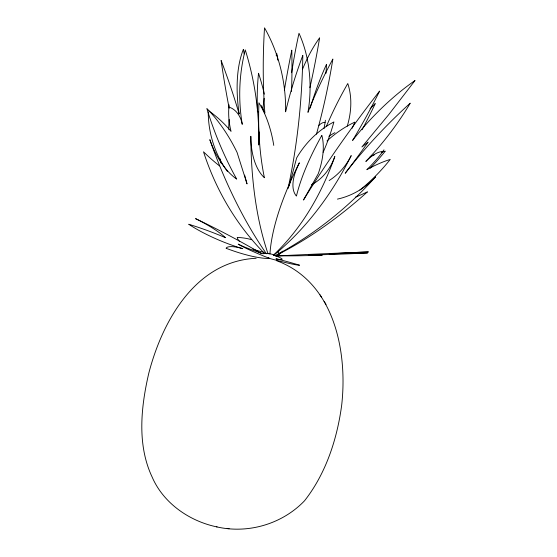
<?xml version="1.0" encoding="UTF-8"?>
<svg xmlns="http://www.w3.org/2000/svg" width="557" height="557" viewBox="0 0 557 557"><rect width="100%" height="100%" fill="white"/><g stroke="black" fill="none" stroke-linecap="round" stroke-linejoin="round"><path stroke-width="0.84" d="M208.91 110.975A111.762 80.076 72 0 1 231.064 131.417A60.274 47.742 79.2 0 1 228.871 107.083L229.066 104.89M323.944 128.688A58.304 31.408 -81 0 0 325.1 122.387L325.399 120.27M289.09 186.163L296.672 157.868A121.468 104.215 65.1 0 1 333.908 121.941A205.199 148.051 82.6 0 1 323.137 152.277M359.906 190.041A83.063 35.418 -46.4 0 0 390.22 159.441A107.689 40.013 -43.8 0 0 366.84 169.683A60.65 25.963 -46.4 0 0 382.729 151.601L383.975 149.868M275.457 255.426L279.517 253.268A245.184 161.238 -36 0 0 375.627 176.792A54.83 40.494 -30.9 0 1 337.438 199.114M275.806 256.436L277.323 255.921A222.354 5.25 -2.1 0 1 368.469 251.931A60.476 1.713 -2.1 0 0 329.222 253.957A90.979 2.444 -2 0 1 367.571 252.934A63.394 1.984 -2 0 1 308.32 255.043A25.232 0.724 -1.9 0 1 322.266 255.245A64.062 1.97 -2 0 1 282.225 255.837L277.323 255.921L273.459 254.89M256.136 258.281C195.618 261.142 162.372 320.895 148.803 373.169C140.97 406.889 136.897 444.667 152.096 476.959C163.326 503.062 189.185 521.025 216.513 526.825C247.914 534.142 282.246 524.088 304.533 500.785C325.88 473.61 337.124 439.174 341.678 405.197C347.812 351.007 334.061 281.926 276.676 260.732M216.513 526.825L217.056 526.901M227.172 528.447L229.115 528.746M264.248 252.446L258.664 250.956A57.524 17.601 2.5 0 1 252.934 249.118M277.63 251.576L279.315 253.372L277.323 255.921A272.693 77.611 -2.6 0 0 282.712 251.2M320.017 294.813L321.668 297.41M324.132 301.393L326.019 304.366M266.434 253.811A247.266 109.966 72.2 0 1 209.843 139.682A57.246 30.343 71 0 0 236.704 179.11A176.868 82.742 71.5 0 1 206.821 108.455A124.928 76.135 72.1 0 1 237.066 152.409L247.036 183.921A384.163 146.171 74.9 0 1 244.634 175.114M268.014 253.693A263.127 119.233 -81.3 0 1 250.831 136.298A59.369 32.508 -80.8 0 0 264.401 177.739A187.347 89.921 -81.6 0 1 258.942 102.815A126.342 78.809 -77.5 0 1 273.766 145.398M269.929 253.936A283.715 100.552 -48.3 0 1 299.367 162.818A61.59 26.792 -46.1 0 0 296.428 196.057A199.817 75.773 -48.1 0 1 321.849 135.365A128.326 62.175 -42 0 1 318.249 173.749L303.481 200.026A444.946 127.365 -47.5 0 1 379.609 91.083A810.818 635.412 -17 0 1 352.595 140.42A119.637 45.778 -46.7 0 1 415.028 80.514L388.744 114.631L361.897 146.951L368.107 142.091A767.755 651.62 -29.2 0 1 345.194 173.269A189.895 65.211 -46 0 1 410.217 103.184A165.325 80.048 -47.3 0 1 365.852 161.439A19.551 7.84 -46 0 1 382.729 151.601M273.612 255.371A275.367 199.956 -77.1 0 0 351.216 155.605A58.993 48.96 -76.2 0 1 329.152 180.524M264.777 253.672A248.025 214.445 87.8 0 1 203.507 151.796A248.526 194.574 -87 0 0 219.528 165.902M273.299 255.224A296.046 202.497 82.6 0 0 334.834 156.503A60.88 48.779 78.4 0 1 311.53 184.694M261.672 253.679A396.361 141.234 18.8 0 0 195.549 218.636A64.758 16.926 21.8 0 1 225.474 237.672A112.382 32.111 22.6 0 0 188.726 224.262A56.703 13.73 22.7 0 0 242.761 248.673A26.896 7.095 23.3 0 0 226.093 248.276A59.502 14.663 22.7 0 0 269.72 258.483A65.322 3.37 17 0 0 299.589 265.216A26.52 1.309 16.8 0 0 275.952 258.873A63.533 3.272 17.1 0 0 271.837 254.194A106.645 5.452 16.5 0 0 263.057 253.839A69.729 3.822 16.8 0 1 238.208 244.133A346.593 19.147 15.8 0 0 269.72 258.483A396.361 141.234 18.8 0 0 268.265 257.606M229.171 108.225A384.163 146.171 74.9 0 1 221.122 60.455A749.778 597.675 36 0 1 239.183 114.06A109.652 52.511 72.6 0 1 243.367 49.399A1733.99 938.162 26.5 0 1 244.21 53.938M257.459 110.446A176.367 78.384 74.7 0 1 258.545 73.232A150.933 84.379 67.8 0 1 264.359 94.182M310.152 108.142A182.369 81.677 -78.5 0 1 326.493 64.306A157.847 93.179 -83.8 0 1 325.963 73.371M318.917 125.457A18.861 9.65 -79.8 0 1 325.1 122.387M291.527 91.452A736.82 692.581 41.3 0 0 291.784 50.172A406.951 154.658 -79.2 0 0 284.376 90.13M309.894 87.7A2537.866 1349.465 37.2 0 0 319.621 37.827A114.359 55.916 -80.2 0 0 307.631 57.907L304.937 63.623A114.359 55.916 -80.2 0 0 302.388 69.576M328.895 136.326A106.589 52.066 -76.2 0 1 334.896 132.67M355.338 197.213A257.097 112.611 -51.7 0 0 367.46 191.859A265.543 132.531 -48.6 0 1 278.765 254.062M352.17 128.207A193.07 146.178 -76 0 0 354.851 122.101A120.02 108.58 -83.1 0 0 327.008 140.963M228.781 129.412A79.846 65.427 -76.4 0 1 229.157 119.449M220.969 162.985A237.693 204.482 -64.5 0 1 220.085 158.808M291.652 72.73A951.829 711.512 -13 0 1 298.998 33.281A118.007 90.854 -78.7 0 1 306.998 57.768L308.237 64.327A118.007 90.854 -78.7 0 1 307.965 112.34A582.747 506.675 -0.9 0 1 332.87 59.042A448.051 285.226 -81.3 0 1 316.446 134.174M277.818 60.17A193.808 140.385 -82.2 0 0 276.787 53.653A151.553 130.575 -68.1 0 0 276.126 55.199M262.918 109.778A151.553 130.575 -68.1 0 1 264.15 98.366M257.223 110.989A19.217 15.283 -79 0 1 258.371 112.242M370.071 108.796A558.33 443.24 6.5 0 1 375.244 103.574A408.448 239.886 -41.6 0 1 362.071 129.739M326.263 126.662A772.364 530.041 4.8 0 1 347.777 83.529A108.608 75.557 -35.3 0 1 347.262 126.167M370.147 156.545A117.847 95.435 -27.5 0 1 374.401 154.832M381.608 152.277A117.847 95.435 -27.5 0 1 385.256 151.149A172.719 117.45 -34.1 0 1 370.147 168.242M228.871 107.083A19.864 15.039 77.8 0 1 242.246 124.329A156.956 134.397 83.3 0 1 245.268 49.921A201.871 136.033 77.3 0 1 258.678 145.008A601.532 523.601 -7.6 0 1 259.228 131.988M227.555 171.591A82.638 65.246 79 0 1 208.227 112.089M287.997 188.628A490.668 283.297 80.2 0 0 302.82 55.415A607.659 513.631 1.5 0 0 285.609 111.804A123.174 89.962 79.3 0 0 264.519 27.85A1155.378 819.598 -19.5 0 0 264.853 113.127L261.456 105.739A601.532 523.601 -7.6 0 0 261.275 107.383M251.687 239.712A25.26 7.972 1.2 0 0 237.24 237.386A57.524 17.601 2.5 0 0 239.426 241.362"/></g></svg>
